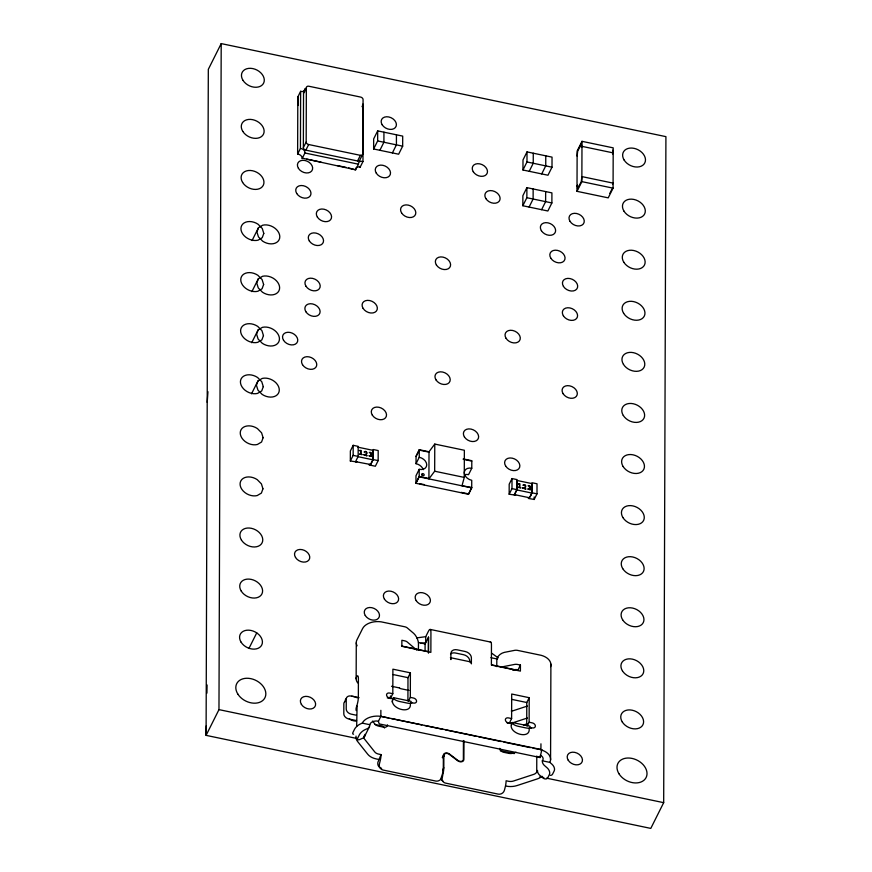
<?xml version="1.0" encoding="UTF-8"?>
<svg xmlns="http://www.w3.org/2000/svg" width="872" height="872" viewBox="0 0 872 872"><rect width="100%" height="100%" fill="white"/><g stroke="black" fill="none" stroke-linecap="round" stroke-linejoin="round"><path stroke-width="1.31" d="M206.272 725.82L206.086 735.358L218.97 709.623L221.205 43.6L665.914 136.642L663.679 802.665L650.795 828.4L206.086 735.358L208.321 69.335L221.205 43.6M362.545 104.313A4.186 3.052 26.6 0 0 363.166 104.411L362.97 161.516A4.186 3.052 26.6 0 0 358.457 164.198L355.634 169.822L302.159 158.137A4.186 3.052 26.6 0 0 298.235 154.159L297.625 154.061L297.81 96.956L300.633 91.32A4.186 3.052 26.6 0 0 305.146 88.65L303.456 92.018M298.333 105.479L297.81 97.555M297.625 154.061L300.437 148.436L300.633 91.32M303.358 147.619L303.543 93.348L306.355 87.723A2.616 1.908 26.6 0 1 308.862 86.241L360.572 97.065A2.627 1.918 26.6 0 1 363.068 99.593L362.883 153.854L360.071 159.489A2.616 1.908 26.6 0 1 357.564 160.971L305.854 150.148A2.627 1.918 26.6 0 1 303.358 147.619L306.17 141.994L306.355 87.723M356.779 461.931L350.337 461.005L350.37 450.955L353.193 445.32L358.185 446.366L358.152 456.427L355.536 461.67L356.779 461.626M350.337 461.005L353.149 455.38L353.193 445.32M354.893 169.669L348.647 167.915M355.536 461.67L370.535 464.504L372.9 459.795L372.933 450.323L357.923 447.183M356.147 678.808L356.288 642.206A14.453 9.298 0.2 0 1 356.964 639.819L362.578 628.614A15.827 10.191 0.2 0 1 381.162 621.845L404.75 626.772A5.254 3.379 0.2 0 1 407.322 627.96L413.742 633.421A8.306 3.848 64.1 0 1 418.462 643.253L418.451 649.662M356.67 726.343L357.117 704.827A7.881 1.842 -78.2 0 0 358.348 697.186L358.403 678.688A7.881 1.842 -78.2 0 0 357.215 675.876L356.256 677.533A14.453 9.298 0.2 0 0 357.738 682.907M356.375 167.631A4.186 3.052 26.6 0 1 359.537 166.988L360.158 167.141L359.602 166.432M369.292 464.547L370.535 464.809L373.162 459.566L373.194 449.516L378.197 450.562L378.165 460.612L375.352 466.237L369.096 464.929L369.292 464.242M373.63 148.981L373.663 138.921L377.685 130.876L402.701 136.108L402.668 146.169L398.646 154.213L373.63 148.981L377.652 140.937L377.685 130.876M378.426 721.275L380.846 716.359L380.868 710.32M383.942 132.184L383.909 142.245L379.887 150.289M387.266 697.873L390.394 698.527L390.405 695.943M390.394 698.527L392.814 693.709L392.891 669.173L410.396 672.835L410.32 697.371L408.51 700.99M396.444 134.8L396.411 144.861L392.389 152.905M407.911 700.903L407.987 677.664L410.396 672.835M410.298 703.53C412.183 715.378 388.814 708.598 392.792 698.734L389.664 698.08A3.281 2.398 26.6 0 1 386.547 694.908A3.281 2.398 26.6 0 1 389.686 693.055L392.814 693.709M415.966 483.295L415.988 475.752L419.203 469.321A7.881 5.744 26.6 0 0 426.735 464.852A7.881 5.744 26.6 0 0 419.247 457.255L419.269 449.712L429.013 451.751L434.768 444.066L464.362 450.257L464.275 477.409L461.975 485.813L471.708 487.448L468.482 494.282L415.966 483.295L419.181 476.853L419.203 469.321M423.258 469.67A7.881 5.744 26.6 0 0 416.031 463.686L416.053 456.143L419.269 449.712M425.078 650.501L425.1 643.918L428.523 637.083L428.468 653.172M416.87 650.196L407.279 642.032A5.254 3.379 0.2 0 0 404.706 640.855L401.872 640.266L401.85 646.294L430.866 652.365L430.932 632.255A7.957 1.853 -78.2 0 0 428.544 631.045L425.721 636.68L425.7 642.708L420.566 643.416M428.479 637.159L428.435 651.646L402.057 646.119M429.013 451.751L428.926 478.892L434.67 471.218L434.768 444.066M463.435 740.513L463.37 759.25A3.673 2.681 26.6 0 1 461.484 761.343A3.673 2.681 26.6 0 1 457.876 760.417L449.636 754.127A4.207 3.063 26.6 0 0 445.505 753.07A4.207 3.063 26.6 0 0 443.358 755.468L443.314 767.633A7.619 1.777 -78.2 0 1 442.42 774.042L440.622 779.437A5.254 5.036 -41.2 0 1 435.651 781.039L383.124 770.052A5.254 5.036 -41.2 0 1 379.396 763.981L380.138 761.005A7.619 1.777 -78.2 0 0 381.042 754.596L378.622 754.095A6.573 4.229 0.2 0 1 374.797 751.991L364.387 738.9A6.573 4.229 0.2 0 1 363.94 736.437M540.248 755.228A6.682 4.295 0.2 0 1 542.34 760.809A6.693 4.883 26.6 0 0 544.946 765.943L547.191 767.905A5.254 3.39 52.9 0 1 549.415 774.5L547.801 777.715A5.254 3.39 52.9 0 1 542.351 777.552L540.117 775.59A6.693 4.883 26.6 0 1 537.512 770.456L536.727 772.014A6.573 4.229 0.2 0 1 533.849 774.336L513.521 781.018A6.573 4.229 0.2 0 1 508.507 781.268L506.098 780.767A7.619 1.777 -78.2 0 1 505.204 787.176L504.452 790.141A5.254 5.036 -41.2 0 1 498.185 794.12L445.657 783.132A5.254 5.036 -41.2 0 1 441.962 779.71L442.922 774.14A7.619 1.777 -78.2 0 0 443.815 767.731L443.859 755.577A3.673 2.681 26.6 0 1 445.734 753.473A3.673 2.681 26.6 0 1 449.353 754.4L457.593 760.689A4.207 3.063 26.6 0 0 461.724 761.747A4.207 3.063 26.6 0 0 463.871 759.349L463.926 740.611M468.482 494.282L471.708 487.851L471.73 480.309A7.881 5.744 26.6 0 1 464.253 472.7A7.881 5.744 26.6 0 1 471.774 468.242L471.796 460.699L463.283 458.923M515.603 495.165L509.161 494.239L509.194 484.189L512.017 478.554L517.02 479.6L516.987 489.661L514.36 494.904L515.603 494.86M509.161 494.239L511.984 488.614L512.017 478.554M507.112 722.953L509.204 723.389L511.613 718.561L511.701 694.025L529.206 697.698L529.13 722.223L527.309 725.842M514.36 494.904L516.715 489.89L516.747 480.418L531.757 483.557L531.724 493.029C530.361 500.07 523.483 497.4 534.176 499.471L536.989 493.846L537.021 483.786L532.018 482.739L531.985 492.8L529.359 498.043M500.539 667.189L514.447 664.453A5.254 3.379 0.2 0 1 517.597 664.475L520.431 665.063L520.41 671.102L491.394 665.031L491.459 644.92A7.957 1.853 -78.2 0 0 490.271 642.13M522.84 205.748L522.873 195.699L526.895 187.654L551.911 192.886L551.878 202.947L547.856 210.991L522.84 205.748L526.862 197.715L526.895 187.654M522.96 169.996L522.993 159.947L527.015 151.902L552.031 157.134L551.998 167.195L547.976 175.228L522.96 169.996L526.982 161.952L527.015 151.902M526.71 725.766L526.786 702.516L529.206 697.698M529.108 728.382C530.994 740.23 507.624 733.45 511.602 723.586L508.474 722.932A3.281 2.398 26.6 0 1 505.357 719.771A3.281 2.398 26.6 0 1 508.485 717.907L511.613 718.561M533.152 188.962L533.119 199.023L529.097 207.056M533.272 153.21L533.239 163.26L529.217 171.304M534.176 499.471L534.176 496.964M536.727 772.014L536.781 756.035M540.945 743.816L540.923 749.855A15.827 10.191 0.2 0 1 549.84 762.379L551.998 764.264A5.254 3.39 52.9 0 1 554.221 770.859L552.608 774.074A5.254 3.39 52.9 0 1 550.352 775.361M545.654 191.578L545.621 201.639L541.599 209.683M545.774 155.826L545.741 165.876L541.719 173.92M550.57 759.915L550.897 664.137M577.002 191.328L577.133 151.03L581.995 141.329L613.201 147.859L613.071 188.156L608.22 197.857L577.002 191.328L581.853 181.627L581.995 141.329M612.667 150.202L612.645 153.973L613.19 152.894L581.973 146.365L581.439 147.444L581.45 143.673L577.667 151.216L577.122 156.066M206.926 693.142L207.089 684.967M207.198 402.341L207.961 391.702M539.561 757.387A15.576 3.63 -78.2 0 0 540.106 757.572L541.785 749.811L540.215 749.321L380.846 716.359A15.827 10.191 0.2 0 0 362.262 723.128L360.103 724.109A5.254 1.82 -40.2 0 0 354.632 729.09L353.018 732.306A5.254 1.82 -40.2 0 0 353.552 734.213M381.042 754.596L377.903 762.27A5.254 5.036 -41.2 0 0 381.642 768.341M392.182 701.938L393.435 697.644L410.941 701.306L411.344 702.243A5.254 1.624 16.3 0 1 407.137 703.072L399.627 701.502A5.254 1.624 16.3 0 1 393.839 698.581L393.435 697.644M511.592 724.719L512.245 722.507L529.751 726.169L530.143 727.106A5.254 1.624 16.3 0 1 525.936 727.935L518.437 726.365A5.254 1.624 16.3 0 1 512.638 723.444L512.245 722.507M356.746 705.96L356.158 708.097A14.453 9.298 0.2 0 0 356.201 710.582M258.483 227.712L256.935 231.985L258.461 236.901L262.625 241.141A12.012 8.753 26.6 0 0 279.803 236.77A12.012 8.753 26.6 0 0 262.679 225.216L258.483 227.712L252.041 240.574M258.319 278.789L256.771 283.062L258.286 287.978L262.461 292.218A12.012 8.753 26.6 0 0 279.629 287.847A12.012 8.753 26.6 0 0 262.516 276.293L258.319 278.789L251.877 291.651M258.145 329.867L256.597 334.14L258.112 339.055L262.287 343.296A12.012 8.753 26.6 0 0 279.454 338.925A12.012 8.753 26.6 0 0 262.341 327.371L258.145 329.867L251.703 342.729M257.97 380.944L256.423 385.217L257.949 390.133L262.112 394.373A12.012 8.753 26.6 0 0 279.291 390.002A12.012 8.753 26.6 0 0 262.167 378.448L257.97 380.944L251.528 393.806M305.854 150.148L308.666 144.523A2.627 1.918 26.6 0 1 306.17 141.994M302.115 158.628L304.928 152.992A4.186 3.052 26.6 0 0 300.437 148.436M362.033 106.657L363.166 104.411M357.564 160.971L360.387 155.336A2.616 1.908 26.6 0 0 362.883 153.854M360.158 167.141L362.97 161.516M249.12 648.092L256.739 632.887M416.053 456.547L419.269 450.115L429.013 452.154M416.031 463.686L419.247 457.255M415.966 482.892L419.181 476.461L428.926 478.499M577.013 186.292L577.558 185.213L577.547 188.984L581.319 181.441L581.875 176.591L613.092 183.12L612.547 184.199M471.774 468.242L468.547 474.673A7.881 5.744 26.6 0 0 464.798 474.695M609.833 193.366L611.991 189.05M364.561 736.437L369.401 726.79M442.278 757.615L443.358 755.468M442.78 757.714L443.859 755.577M442.605 770.15L443.815 767.731M520.431 665.063L518.012 669.892L516.758 669.631A2.627 1.69 0.2 0 0 515.188 669.62L512.714 670.11M527.397 706.058L513.739 710.538A6.573 4.229 0.2 0 1 511.275 710.996M527.429 717.994L513.717 722.496A6.573 4.229 0.2 0 1 508.703 722.757M523.549 724.97L527.288 723.749M516.104 752.253L513.608 753.07A6.573 4.229 0.2 0 1 508.605 753.321L503.689 752.285A4.077 2.965 26.6 0 1 499.82 748.361M541.785 749.811L532.988 748.187M416.729 637.901L425.721 636.68M526.982 161.952L551.998 167.195M581.853 181.627L613.071 188.156M377.652 140.937L402.668 146.169M308.666 144.523L360.387 155.336M526.862 197.715L551.878 202.947M304.928 152.992L358.457 164.198M306.759 159.14L321.038 162.127M337.41 165.571L346.151 167.391M463.272 459.315L471.796 461.103M434.67 471.218L464.275 477.409M353.149 455.38L358.152 456.427M373.162 459.566L378.165 460.612M511.984 488.614L516.987 489.661M531.985 492.8L536.989 493.846M357.891 456.656L372.9 459.795M516.715 489.89L531.724 493.029M514.36 494.598L529.369 497.738M419.181 476.853L471.708 487.851M419.585 483.644L424.413 484.658M461.244 492.364L468.482 493.879M430.234 629.431L490.762 642.097M418.506 642.533L425.1 643.918M490.903 657.684L497.498 659.068M491.601 664.856L517.968 670.372M470.913 661.957L450.41 657.662A5.254 1.221 -78.2 0 1 450.868 659.57L450.889 653.531A6.573 4.785 26.6 0 1 457.157 649.814L465.158 651.493A6.573 4.785 26.6 0 1 471.392 657.826L471.381 663.865A5.254 1.221 -78.2 0 0 470.193 662.36M392.978 674.525L407.987 677.664M511.788 699.377L526.786 702.516M391.528 686.275L399.071 687.855M409.001 690.417L401.033 688.749A2.104 1.537 26.6 0 1 399.3 687.583M410.32 697.371L413.448 698.025A3.281 2.398 26.6 0 1 416.565 701.186A3.281 2.398 26.6 0 1 413.426 703.05L411.344 702.614M529.13 722.223L532.247 722.877A3.281 2.398 26.6 0 1 535.364 726.049A3.281 2.398 26.6 0 1 532.236 727.913L530.154 727.477M359.057 697.676L351.274 696.052A5.254 3.826 26.6 0 0 346.26 699.028L346.228 709.078A5.254 3.826 26.6 0 0 351.209 714.146L356.408 715.236M380.846 716.359L388.781 718.016M391.43 718.572L421.852 724.937M424.501 725.493L443.02 729.363M445.668 729.918L476.101 736.284M478.739 736.84L501.237 741.549M503.874 742.094L530.34 747.631M356.583 720.599L348.8 718.975A5.254 3.826 26.6 0 1 343.808 713.906L343.841 703.857A5.254 3.826 26.6 0 1 344.516 701.982M374.753 724.403L381.238 725.766A4.077 2.965 26.6 0 1 384.585 728.022M514.273 753.593L501.291 750.879A4.077 2.965 26.6 0 0 500.288 750.781M362.262 723.128L369.761 724.697A6.682 4.295 0.2 0 1 378.426 721.177A15.576 3.63 -78.2 0 0 380.029 724.076L540.259 757.539M542.34 760.809L549.84 762.379M218.97 709.623L357.444 738.595M539.855 776.756L543.856 777.595M546.515 778.151L663.679 802.665M378.622 759.425L376.214 758.923A14.453 9.298 0.2 0 1 367.777 754.291L357.542 741.429A14.453 9.298 0.2 0 1 356.048 736.11M297.81 96.956L298.431 97.108M491.677 653.215L498.185 657.859M372.529 721.068L374.884 724.043A6.573 4.229 0.2 0 0 378.721 726.147L383.636 727.172A4.077 2.965 26.6 0 0 387.517 724.861M355.634 169.822L355.602 169.321A4.186 3.052 26.6 0 1 356.048 167.991M345.029 701.742A9.2 6.704 26.6 0 1 346.206 698.472M351.536 696.303A9.2 6.704 26.6 0 1 357.171 697.785M355.983 721.057A9.2 6.704 26.6 0 1 349.345 718.964M303.543 93.348A2.616 1.908 26.6 0 1 304.786 91.876M469.79 661.041A6.573 4.785 26.6 0 0 463.555 654.709L455.544 653.03A6.573 4.785 26.6 0 0 450.584 653.967M506.087 786.097A14.453 9.298 0.2 0 0 517.118 785.541L537.076 778.99A14.453 9.298 0.2 0 0 542.079 776.265M442.911 780.985A5.254 5.036 -41.2 0 1 441.003 779.219M369.761 724.697A6.693 4.883 26.6 0 1 367.123 728.73L364.878 729.755A5.254 1.82 -40.2 0 0 359.406 734.736L357.793 737.952A5.254 1.82 -40.2 0 0 360.038 739.412L362.294 738.388A6.693 4.883 26.6 0 0 364.845 735.652M364.932 734.344A6.693 4.883 26.6 0 1 364.921 735.227M411.028 702.843A3.281 2.398 26.6 0 1 411.835 703.105M357.106 645.792A14.453 9.298 0.2 0 1 356.267 642.817M401.534 645.629A2.627 1.69 0.2 0 1 402.003 645.945M530.645 727.957A3.281 2.398 26.6 0 1 531.397 728.371M418.462 649.542A2.627 1.221 64.1 0 1 418.407 650.011M539.408 757.245A15.576 3.63 -78.2 0 1 538.983 756.569M364.027 736.164A6.573 4.229 0.2 0 1 364.147 735.903M496.964 666.655A2.627 1.918 -25.6 0 1 496.768 665.925L496.822 659.646A8.306 6.071 -25.6 0 1 504.343 652.376L514.491 650.381A5.254 3.379 0.2 0 1 517.652 650.403L541.24 655.33A15.827 10.191 0.2 0 1 550.646 666.644M443.281 756.471A4.207 3.063 26.6 0 1 443.892 756.286M360.637 450.737L360.627 454.17C356.136 453.505 365.51 455.457 360.954 454.236L360.964 450.432L359.308 450.53L360.637 450.737M363.918 454.737L367.156 455.805L364.245 454.933C368.812 455.053 366.752 449.494 364.093 452.023C366.523 450.443 368.398 454.443 363.918 454.737M519.461 483.971L519.45 487.404C514.872 486.707 524.366 488.691 519.777 487.47L519.788 483.666L518.088 483.84L519.461 483.971M522.742 487.96L525.98 489.039L523.069 488.157C527.636 488.287 525.576 482.728 522.917 485.257C525.347 483.677 527.222 487.677 522.742 487.96M371.712 453.669C368.638 454.421 372.573 454.421 371.494 456.252A1.395 1.025 26.6 0 1 370.796 456.383L368.921 455.718L371.734 456.492L372.17 455.413L371.287 454.476L372.006 453.996A1.243 0.905 26.6 0 0 371.952 453.331L370.317 452.361A1.929 1.406 26.6 0 0 369.248 452.579L371.712 453.669M530.536 486.903C527.462 487.644 531.397 487.655 530.318 489.475A1.395 1.025 26.6 0 1 529.631 489.606L527.745 488.941L530.558 489.726L530.994 488.647L530.111 487.71L530.83 487.23A1.243 0.905 26.6 0 0 530.776 486.565L529.14 485.595A1.929 1.406 26.6 0 0 528.083 485.813L530.536 486.903M263.791 233.413L262.243 237.685L258.047 240.181A12.012 8.753 26.6 0 1 240.934 228.628A12.012 8.753 26.6 0 1 258.101 224.257L262.276 228.497L263.791 233.413M263.627 284.49L262.08 288.763L257.883 291.259A12.012 8.753 26.6 0 1 240.759 279.705A12.012 8.753 26.6 0 1 257.938 275.334L262.101 279.574L263.627 284.49M263.453 335.567L261.905 339.851L257.709 342.336A12.012 8.753 26.6 0 1 240.596 330.793A12.012 8.753 26.6 0 1 257.763 326.411L261.938 330.652L263.453 335.567M263.279 386.645L261.731 390.928L257.534 393.414A12.012 8.753 26.6 0 1 240.421 381.871A12.012 8.753 26.6 0 1 257.589 377.5L261.764 381.729L263.279 386.645M263.104 437.722L261.567 442.006L257.371 444.491A12.012 8.753 26.6 0 1 240.247 432.948A12.012 8.753 26.6 0 1 257.425 428.577L261.589 432.817L263.104 437.722M262.941 488.811L261.393 493.083L257.196 495.569A12.012 8.753 26.6 0 1 240.073 484.025A12.012 8.753 26.6 0 1 257.251 479.655L261.426 483.895L262.941 488.811M237.805 694.036A15.761 11.489 26.6 0 0 263.802 699.475A15.761 11.489 26.6 0 0 250.864 678.656A15.761 11.489 26.6 0 0 237.805 694.036M618.989 773.791A15.761 11.489 26.6 0 0 644.986 779.23A15.761 11.489 26.6 0 0 632.047 758.411A15.761 11.489 26.6 0 0 618.989 773.791M305.876 311.74A8.011 5.842 26.6 0 0 319.087 314.498A8.011 5.842 26.6 0 0 312.514 303.925A8.011 5.842 26.6 0 0 305.876 311.74M563.345 315.762A8.011 5.842 26.6 0 0 576.556 318.52A8.011 5.842 26.6 0 0 569.983 307.947A8.011 5.842 26.6 0 0 563.345 315.762M464.395 436.905A8.011 5.842 26.6 0 0 477.605 439.673A8.011 5.842 26.6 0 0 471.033 429.089A8.011 5.842 26.6 0 0 464.395 436.905M416.162 600.601A8.011 5.842 26.6 0 0 429.384 603.37A8.011 5.842 26.6 0 0 422.8 592.786A8.011 5.842 26.6 0 0 416.162 600.601M384.389 599.064A8.011 5.842 26.6 0 0 397.599 601.833A8.011 5.842 26.6 0 0 391.027 591.249A8.011 5.842 26.6 0 0 384.389 599.064M296.742 193.53A8.011 5.842 26.6 0 0 309.952 196.298A8.011 5.842 26.6 0 0 303.369 185.714A8.011 5.842 26.6 0 0 296.742 193.53M309.298 240.89A8.011 5.842 26.6 0 0 322.509 243.659A8.011 5.842 26.6 0 0 315.926 233.075A8.011 5.842 26.6 0 0 309.298 240.89M317.332 217.019A8.011 5.842 26.6 0 0 330.543 219.788A8.011 5.842 26.6 0 0 323.97 209.204A8.011 5.842 26.6 0 0 317.332 217.019M372.29 415.083A8.011 5.842 26.6 0 0 385.5 417.841A8.011 5.842 26.6 0 0 378.917 407.268A8.011 5.842 26.6 0 0 372.29 415.083M283.531 340.287A8.011 5.842 26.6 0 0 296.742 343.045A8.011 5.842 26.6 0 0 290.169 332.472A8.011 5.842 26.6 0 0 283.531 340.287M506.043 338.282A8.011 5.842 26.6 0 0 519.265 341.05A8.011 5.842 26.6 0 0 512.682 330.466A8.011 5.842 26.6 0 0 506.043 338.282M363.101 308.372A8.011 5.842 26.6 0 0 376.323 311.141A8.011 5.842 26.6 0 0 369.739 300.557A8.011 5.842 26.6 0 0 363.101 308.372M435.978 379.854A8.011 5.842 26.6 0 0 449.189 382.612A8.011 5.842 26.6 0 0 442.616 372.028A8.011 5.842 26.6 0 0 435.978 379.854M301.385 704.369A8.011 5.842 26.6 0 0 314.596 707.138A8.011 5.842 26.6 0 0 308.023 696.554A8.011 5.842 26.6 0 0 301.385 704.369M568.206 760.199A8.011 5.842 26.6 0 0 581.428 762.967A8.011 5.842 26.6 0 0 574.844 752.383A8.011 5.842 26.6 0 0 568.206 760.199M563.083 393.664A8.011 5.842 26.6 0 0 576.294 396.433A8.011 5.842 26.6 0 0 569.721 385.849A8.011 5.842 26.6 0 0 563.083 393.664M570.016 221.325A8.011 5.842 26.6 0 0 583.226 224.093A8.011 5.842 26.6 0 0 576.654 213.509A8.011 5.842 26.6 0 0 570.016 221.325M505.618 465.975A8.011 5.842 26.6 0 0 518.829 468.744A8.011 5.842 26.6 0 0 512.256 458.16A8.011 5.842 26.6 0 0 505.618 465.975M541.37 230.666A8.011 5.842 26.6 0 0 554.592 233.434A8.011 5.842 26.6 0 0 548.008 222.851A8.011 5.842 26.6 0 0 541.37 230.666M298.42 168.329A8.011 5.842 26.6 0 0 311.631 171.086A8.011 5.842 26.6 0 0 305.058 160.513A8.011 5.842 26.6 0 0 298.42 168.329M302.519 364.703A8.011 5.842 26.6 0 0 315.729 367.472A8.011 5.842 26.6 0 0 309.157 356.888A8.011 5.842 26.6 0 0 302.519 364.703M295.521 557.47A8.011 5.842 26.6 0 0 308.732 560.238A8.011 5.842 26.6 0 0 302.159 549.654A8.011 5.842 26.6 0 0 295.521 557.47M550.821 258.199A8.011 5.842 26.6 0 0 564.031 260.968A8.011 5.842 26.6 0 0 557.459 250.384A8.011 5.842 26.6 0 0 550.821 258.199M563.443 286.398A8.011 5.842 26.6 0 0 576.654 289.166A8.011 5.842 26.6 0 0 570.081 278.582A8.011 5.842 26.6 0 0 563.443 286.398M473.245 171.697A8.011 5.842 26.6 0 0 486.456 174.465A8.011 5.842 26.6 0 0 479.883 163.882A8.011 5.842 26.6 0 0 473.245 171.697M305.963 286.201A8.011 5.842 26.6 0 0 319.174 288.959A8.011 5.842 26.6 0 0 312.601 278.375A8.011 5.842 26.6 0 0 305.963 286.201M485.868 198.609A8.011 5.842 26.6 0 0 499.078 201.378A8.011 5.842 26.6 0 0 492.506 190.794A8.011 5.842 26.6 0 0 485.868 198.609M365.259 615.512A8.011 5.842 26.6 0 0 378.47 618.27A8.011 5.842 26.6 0 0 371.897 607.697A8.011 5.842 26.6 0 0 365.259 615.512M242.961 80.311A12.012 8.753 26.6 0 0 262.755 84.453A12.012 8.753 26.6 0 0 252.902 68.605A12.012 8.753 26.6 0 0 242.961 80.311M242.787 131.389A12.012 8.753 26.6 0 0 262.592 135.531A12.012 8.753 26.6 0 0 252.738 119.682A12.012 8.753 26.6 0 0 242.787 131.389M242.623 182.466A12.012 8.753 26.6 0 0 262.418 186.608A12.012 8.753 26.6 0 0 252.564 170.759A12.012 8.753 26.6 0 0 242.623 182.466M241.424 540.019A12.012 8.753 26.6 0 0 261.219 544.161A12.012 8.753 26.6 0 0 251.365 528.301A12.012 8.753 26.6 0 0 241.424 540.019M241.25 591.096A12.012 8.753 26.6 0 0 261.055 595.238A12.012 8.753 26.6 0 0 251.201 579.379A12.012 8.753 26.6 0 0 241.25 591.096M241.086 642.173A12.012 8.753 26.6 0 0 260.881 646.316A12.012 8.753 26.6 0 0 251.027 630.456A12.012 8.753 26.6 0 0 241.086 642.173M624.145 160.067A12.012 8.753 26.6 0 0 643.939 164.209A12.012 8.753 26.6 0 0 634.086 148.349A12.012 8.753 26.6 0 0 624.145 160.067M623.971 211.144A12.012 8.753 26.6 0 0 643.765 215.286A12.012 8.753 26.6 0 0 633.911 199.437A12.012 8.753 26.6 0 0 623.971 211.144M623.796 262.221A12.012 8.753 26.6 0 0 643.601 266.363A12.012 8.753 26.6 0 0 633.748 250.515A12.012 8.753 26.6 0 0 623.796 262.221M623.633 313.299A12.012 8.753 26.6 0 0 643.427 317.441A12.012 8.753 26.6 0 0 633.573 301.592A12.012 8.753 26.6 0 0 623.633 313.299M623.458 364.376A12.012 8.753 26.6 0 0 643.253 368.518A12.012 8.753 26.6 0 0 633.399 352.67A12.012 8.753 26.6 0 0 623.458 364.376M623.284 415.454A12.012 8.753 26.6 0 0 643.089 419.596A12.012 8.753 26.6 0 0 633.236 403.747A12.012 8.753 26.6 0 0 623.284 415.454M623.12 466.531A12.012 8.753 26.6 0 0 642.915 470.684A12.012 8.753 26.6 0 0 633.061 454.824A12.012 8.753 26.6 0 0 623.12 466.531M622.946 517.619A12.012 8.753 26.6 0 0 642.74 521.761A12.012 8.753 26.6 0 0 632.887 505.902A12.012 8.753 26.6 0 0 622.946 517.619M622.772 568.697A12.012 8.753 26.6 0 0 642.577 572.839A12.012 8.753 26.6 0 0 632.723 556.979A12.012 8.753 26.6 0 0 622.772 568.697M622.608 619.774A12.012 8.753 26.6 0 0 642.402 623.916A12.012 8.753 26.6 0 0 632.549 608.057A12.012 8.753 26.6 0 0 622.608 619.774M622.434 670.851A12.012 8.753 26.6 0 0 642.228 674.993A12.012 8.753 26.6 0 0 632.374 659.134A12.012 8.753 26.6 0 0 622.434 670.851M622.259 721.929A12.012 8.753 26.6 0 0 642.054 726.071A12.012 8.753 26.6 0 0 632.211 710.211A12.012 8.753 26.6 0 0 622.259 721.929M376.268 173.125A8.011 5.842 26.6 0 0 389.49 175.893A8.011 5.842 26.6 0 0 382.906 165.309A8.011 5.842 26.6 0 0 376.268 173.125M436.36 264.925A8.011 5.842 26.6 0 0 449.571 267.693A8.011 5.842 26.6 0 0 442.998 257.109A8.011 5.842 26.6 0 0 436.36 264.925M382.165 124.772A8.011 5.842 26.6 0 0 395.376 127.541A8.011 5.842 26.6 0 0 388.803 116.957A8.011 5.842 26.6 0 0 382.165 124.772M401.567 212.91A8.011 5.842 26.6 0 0 414.778 215.678A8.011 5.842 26.6 0 0 408.205 205.094A8.011 5.842 26.6 0 0 401.567 212.91M421.863 474.902A1.319 0.959 26.6 0 0 424.021 475.36A1.319 0.959 26.6 0 0 422.953 473.627A1.319 0.959 26.6 0 0 421.863 474.902"/></g></svg>
